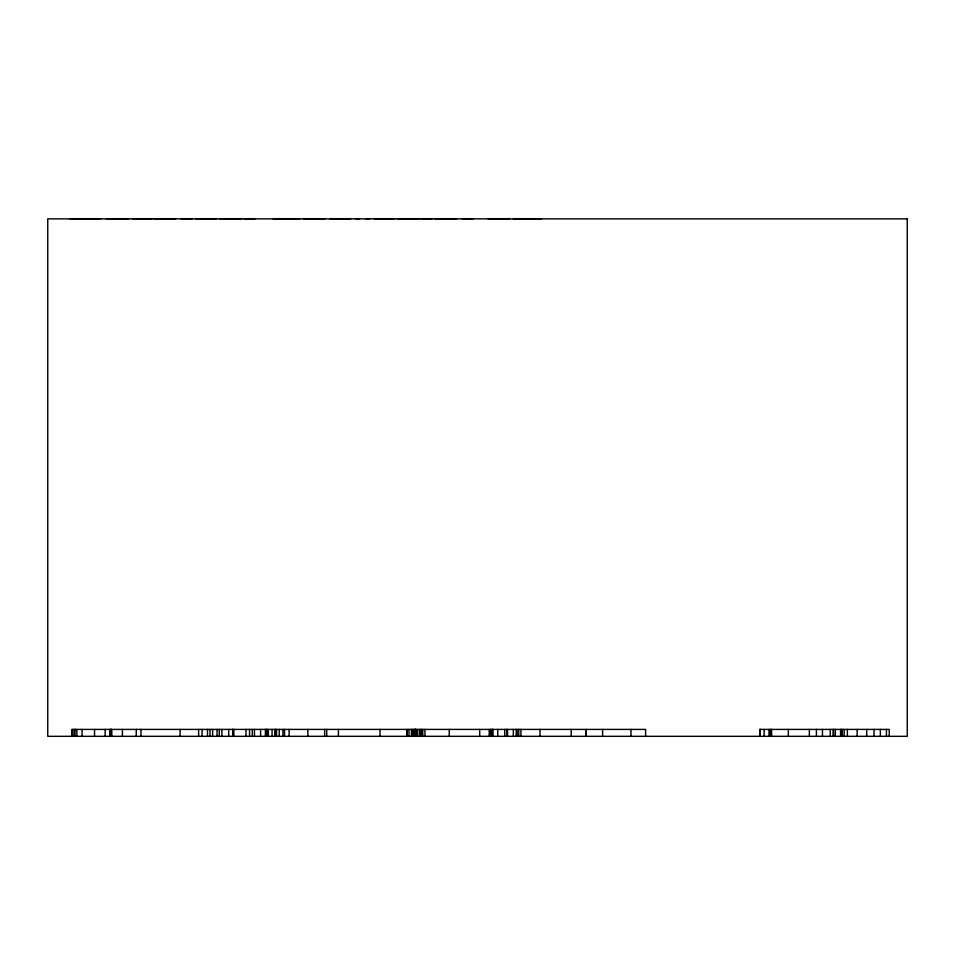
<?xml version="1.0" encoding="UTF-8"?>
<svg xmlns="http://www.w3.org/2000/svg" width="955" height="955" viewBox="0 0 955 955"><rect width="100%" height="100%" fill="white"/><g stroke="black" fill="none" stroke-linecap="round" stroke-linejoin="round"><path stroke-width="1.43" d="M69.679 218.683L101.003 218.683M106.089 218.683L128.627 218.683M132.459 218.683L152.203 218.683M153.982 218.683L175.744 218.683M180.77 218.683L192.361 218.683M195.524 218.683L216.499 218.683M219.543 218.683L241.746 218.683M244.086 218.683L255.164 218.683M272.891 218.683L300.037 218.683M303.392 218.683L325.142 218.683M329.75 218.683L350.724 218.683M355.511 218.683L359.522 218.683M365.526 218.683L369.597 218.683M374.026 218.683L394.415 218.683M397.316 218.683L419.842 218.683M421.334 218.683L432.412 218.683M434.8 218.683L457.003 218.683M461.874 218.683L473.465 218.683M488.077 218.683L510.101 218.683M512.919 218.683L541.616 218.683M889.224 736.317L889.201 729.405L759.726 729.405L759.726 736.317M886.443 729.405L886.443 736.317M880.355 729.405L880.355 736.317M874.016 729.405L874.016 736.317M866.698 729.405L866.698 736.317M857.124 729.405L857.124 736.317M847.372 729.405L847.372 736.317M844.148 729.405L844.148 736.317M842.167 729.405L842.167 736.317M841.439 729.405L841.427 736.317M840.543 729.405L840.543 736.317M835.35 729.405L835.35 736.317M833.56 729.405L833.56 736.317M833.238 729.405L833.238 736.317M830.253 729.405L830.253 736.317M822.47 729.405L822.47 736.317M816.418 729.405L816.418 736.317M809.363 729.405L809.363 736.317M788.329 729.405L788.329 736.317M771.616 729.405L771.616 736.317M770.434 729.405L770.434 736.317M769.002 729.405L769.002 736.317M764.119 729.405L764.119 736.317M760.24 729.405L760.24 736.317M760.085 729.405L760.085 736.317M645.616 736.317L645.616 729.405L71.912 729.405L71.912 736.317M630.968 729.405L630.968 736.317M602.593 729.405L602.593 736.317M586.298 736.317L586.298 729.405L586.155 736.317M571.209 729.405L571.209 736.317M540.017 729.405L540.017 736.317M520.917 729.405L520.917 736.317M518.768 729.405L518.768 736.317M517.156 729.405L517.156 736.317M516.201 729.405L516.201 736.317M513.324 729.405L513.324 736.317M507.547 729.405L507.547 736.317M506.974 729.405L506.974 736.317M504.729 729.405L504.729 736.317M497.734 729.405L497.734 736.317M492.935 729.405L492.935 736.317M492.35 729.405L492.35 736.317M492.123 729.405L492.123 736.317M490.536 729.405L490.536 736.317M489.199 729.405L489.199 736.317M479.697 729.405L479.697 736.317M449.256 729.405L449.256 736.317M424.939 729.405L424.939 736.317M422.767 729.405L422.767 736.317M421.489 729.405L421.489 736.317M420.439 729.405L420.439 736.317M419.77 729.405L419.77 736.317M417.753 729.405L417.753 736.317M416.058 729.405L416.058 736.317M415.807 729.405L415.807 736.317M415.449 729.405L415.449 736.317M415.15 729.405L415.15 736.317M414.768 729.405L414.768 736.317M413.372 729.405L413.372 736.317M412.154 729.405L412.154 736.317M411.414 729.405L411.414 736.317M408.967 729.405L408.967 736.317M380.042 729.405L380.042 736.317M338.404 729.405L338.404 736.317M326.706 729.405L326.706 736.317M324.652 729.405L324.652 736.317M307.844 729.405L307.844 736.317M289.09 729.405L289.09 736.317M284.53 729.405L284.53 736.317M282.943 729.405L282.943 736.317M279.23 729.405L279.23 736.317M276.556 729.405L276.556 736.317M275.362 729.405L275.362 736.317M275.112 729.405L275.112 736.317M272.079 729.405L272.079 736.317M268.367 729.405L268.367 736.317M267.221 729.405L267.221 736.317M266.636 729.405L266.636 736.317M265.92 729.405L265.92 736.317M265.383 729.405L265.383 736.317M260.596 729.405L260.596 736.317M254.472 729.405L254.472 736.317M252.299 729.405L252.299 736.317M249.553 729.405L249.553 736.317M245.96 729.405L245.96 736.317M233.808 729.405L233.808 736.317M232.745 729.405L232.745 736.317M232.674 729.405L232.674 736.317M228.711 729.405L228.711 736.317M221.918 729.405L221.918 736.317M219.268 729.405L219.256 736.317M217.06 729.405L217.06 736.317M212.619 729.405L212.619 736.317M209.969 729.405L209.969 736.317M207.486 729.405L207.486 736.317M202.066 729.405L202.066 736.317M198.592 729.405L198.64 736.317M180.089 729.405L180.089 736.317M140.982 729.405L140.982 736.317M136.255 729.405L136.255 736.317M122.407 729.405L122.407 736.317M111.795 729.405L111.795 736.317M111.198 729.405L111.198 736.317M110.947 729.405L110.947 736.317M109.753 729.405L109.753 736.317M105.146 729.405L105.146 736.317M94.545 729.405L94.545 736.317M82.106 729.405L82.106 736.317M76.866 729.405L76.866 736.317M75.051 729.405L75.051 736.317M74.192 729.405L74.144 736.317M72.473 729.405L72.473 736.317M907.25 218.862L47.75 218.862L47.75 736.317L907.25 736.317L907.25 218.862M406.806 736.317L406.806 729.405L406.77 736.317"/></g></svg>
